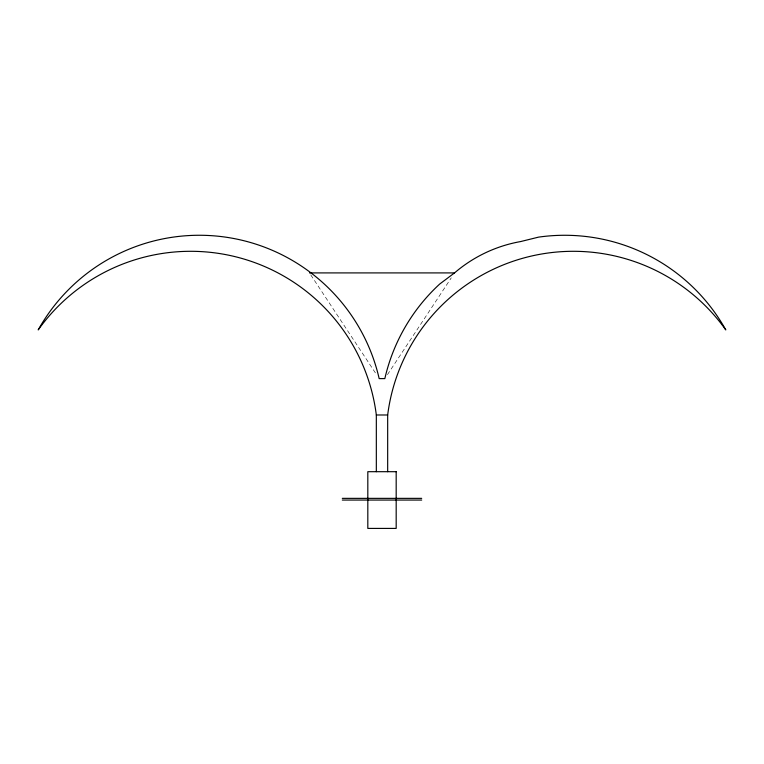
<?xml version="1.0" encoding="UTF-8"?>
<svg xmlns="http://www.w3.org/2000/svg" width="764" height="764" viewBox="0 0 764 764"><rect width="100%" height="100%" fill="white"/><g stroke="black" fill="none" stroke-linecap="round" stroke-linejoin="round"><path stroke-width="0.57" stroke-dasharray="3.82 2.86" d="M387.443 374.656L451.276 277.848M310.767 274.887L376.556 374.656"/><path stroke-width="1.15" d="M454.532 272.91L439.749 283.998A184.477 184.477 0 0 0 384.836 378.61L379.164 378.61A184.477 184.477 0 0 0 38.2 329.914A187.142 187.142 0 0 1 376.327 414.986L387.673 414.986A187.142 187.142 0 0 1 725.8 329.914A184.477 184.477 0 0 0 538.591 237.126L520.647 241.558A138.437 138.437 0 0 0 454.532 272.91L309.468 272.91M342.301 498.357L421.699 498.357M342.301 500.057L421.699 500.057M387.673 414.986L387.673 471.694M376.327 414.986L376.327 471.694M396.182 471.694L367.818 471.694L367.818 528.411L396.182 528.411L396.182 471.694"/></g></svg>
